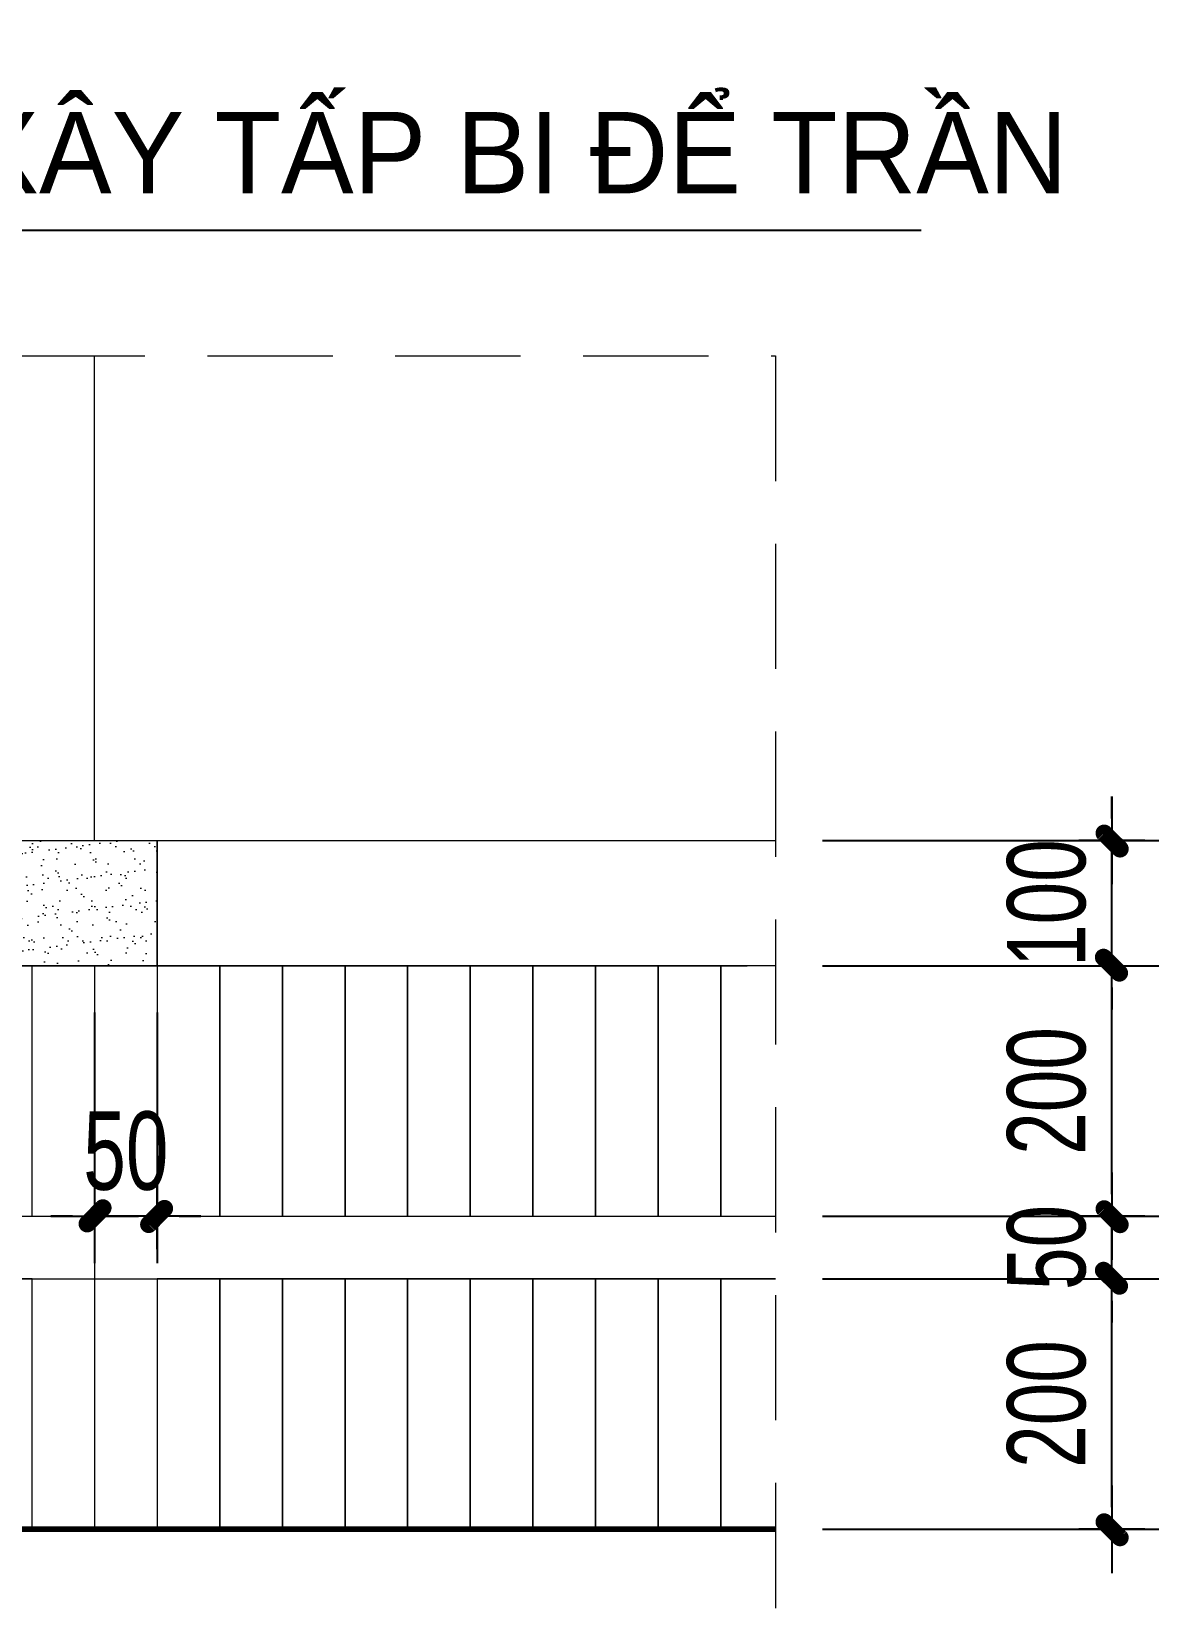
# Model space of a CAD drawing. Header units: inches. Extents: x 88947 to 296847, y 35049 to 161062.
# Drawn here: x 215235 to 216142, y 81467 to 82721 of the extents above; entities that cross this region are included whole.
import ezdxf
from ezdxf.xclip import XClip

# ---------------------------------------------------------------- set-up
doc = ezdxf.new("R2010")
doc.units = ezdxf.units.IN
doc.header["$MEASUREMENT"] = 0
doc.header["$XCLIPFRAME"] = 0
doc.header["$PDMODE"] = 1
for name, pattern in [('ACAD_ISO03W100', [30, 12, -18]), ('CENTER', [50.800000000000004, 31.75, -6.35, 6.35, -6.35]), ('DASHED', [0.75, 0.5, -0.25])]:
    doc.linetypes.add(name, pattern=pattern)
for name, color, linetype, lineweight in [('A-Dims', 145, 'Continuous', 25), ('DIM', 7, 'Continuous', 25), ('HACTH', 8, 'Continuous', 5), ('KHUNG 1', 6, 'Continuous', 70), ('KHUNG 2', 144, 'Continuous', 18), ('netthay', 254, 'Continuous', 25), ('THAY', 3, 'Continuous', 18), ('TRUC', 252, 'ACAD_ISO03W100', 13), ('TUONG', 4, 'Continuous', 50)]:
    doc.layers.add(name, color=color, linetype=linetype, lineweight=lineweight)
doc.layers.add('text', color=2, linetype='Continuous')
doc.styles.add('FRANKO', font='VFRANKO.TTF')
doc.styles.add('VNI-HELVE-CONDENSE', font='VNARIAL.TTF', dxfattribs={"width": 0.7})
doc.dimstyles.new('TAS-50', dxfattribs={"dimscale": 25, "dimtxt": 2.5, "dimasz": 0.7, "dimexe": 1.5, "dimexo": 1.5, "dimgap": 0.8, "dimtad": 1, "dimdec": 0, "dimzin": 3, "dimdsep": 46, "dimtxsty": 'VNI-HELVE-CONDENSE', "dimblk": 'TICK', "dimcen": 2.5, "dimclrt": 71, "dimazin": 2, "dimtfac": 0.75, "dimtdec": 0, "dimtix": 1, "dimtmove": 2, "dimatfit": 2, "dimldrblk": 'TICK123', "dimfxl": 1.5, "dimtolj": 1, "dimtzin": 0, "dimarcsym": 0})
doc.dimstyles.new('TL 50', dxfattribs={"dimscale": 50, "dimtxt": 1.25, "dimasz": 0.5, "dimexe": 1, "dimexo": 1, "dimgap": 0.5, "dimtad": 1, "dimdec": 0, "dimzin": 3, "dimdsep": 46, "dimtxsty": 'VNI-HELVE-CONDENSE', "dimblk": 'DOT', "dimcen": 2, "dimclrt": 7, "dimazin": 2, "dimtfac": 0.75, "dimtdec": 0, "dimtix": 1, "dimtmove": 2, "dimatfit": 2, "dimfxl": 1.5, "dimtolj": 1, "dimtzin": 0, "dimarcsym": 0})

# ---------------------------------------------------------------- blocks, each defined once
blk = doc.blocks.new('TICK')
at = {"layer": 'A-Dims', "color": 1}
for p, q in [((0, 1.5), (0, -1.5)), ((-1.999999999999943, 0), (2, 0))]:
    blk.add_line(p, q, dxfattribs=at)
at = {"layer": 'A-Dims', "color": 1, "const_width": 0.7878347494489719}
blk.add_lwpolyline([(-0.3342782012913972, -0.3486016811580157), (0.3833337504766519, 0.3780050543573452)], dxfattribs=at)
at = {"layer": 'A-Dims', "color": 1, "const_width": 0.393917374724486}
for points in [[(0.2443158685418894, 0.5170229362784085, -0.4142135623732853), (0.5228575154469581, 0.5170229362784085, -1)], [(0.5228575154469581, 0.5170229362784085, -0.4142135623732853), (0.5228575154469581, 0.2384812893835715, -1)], [(-0.4732960832188837, -0.209583799236043, 0.4142135623732853), (-0.4732960832188837, -0.4881254461220124, 1)], [(-0.4732960832188837, -0.4881254461220124, 0.4142135623732853), (-0.1947544363210909, -0.4881254461220124, 1)]]:
    blk.add_lwpolyline(points, format="xyb", dxfattribs=at)
blk = doc.blocks.new('*D1754')
at = {"layer": 'Defpoints', "color": 0}
for p in [(215829.4360526893, 81724.73374612098), (216097.9636002959, 81724.73374612098), (215829.4360526893, 81524.73376357603)]:
    blk.add_point(p, dxfattribs=at)
at = {"layer": 'DIM', "color": 0, "lineweight": -2}
for p, q in [((215866.9360526893, 81724.73374612098), (216135.4636002959, 81724.73374612098)), ((216097.9636002959, 81542.23376357603), (216097.9636002959, 81707.23374612098)), ((215866.9360526893, 81524.73376357603), (216135.4636002959, 81524.73376357603))]:
    blk.add_line(p, q, dxfattribs=at)
at = {"layer": 'DIM', "color": 0, "lineweight": -2, "xscale": 17.5, "yscale": 17.5, "zscale": 17.5}
for p, rotation in [((216097.9636002959, 81724.73374612098), 90), ((216097.9636002959, 81524.73376357603), 270)]:
    blk.add_blockref('TICK', p, dxfattribs=dict(at, rotation=rotation))
at = {"layer": 'DIM', "color": 71, "insert": (216046.0741050708, 81624.73375484854), "char_height": 62.5, "attachment_point": 5, "rotation": 90, "style": 'VNI-HELVE-CONDENSE'}
blk.add_mtext('\\A1;200', dxfattribs=at)
blk = doc.blocks.new('TICK123')
at = {"layer": 'A-Dims', "color": 1}
blk.add_lwpolyline([(0.04616600689769257, 7.275957614183426e-12, 0, 0.84, 0), (-2.110890249510703, 7.275957614183426e-12, 8.399999999999999, 8.399999999999999, 0)], format="xyseb", dxfattribs=at)
blk = doc.blocks.new('*D1755')
at = {"layer": 'Defpoints', "color": 0}
for p in [(215829.4360526893, 82074.73376357602), (216097.9636002959, 82074.73376357602), (215829.4360526893, 81974.73376357603)]:
    blk.add_point(p, dxfattribs=at)
at = {"layer": 'DIM', "color": 0, "lineweight": -2}
for p, q in [((216097.9636002959, 82092.23376357602), (216097.9636002959, 82109.73376357602)), ((215866.9360526893, 82074.73376357602), (216135.4636002959, 82074.73376357602)), ((216097.9636002959, 81974.73376357603), (216097.9636002959, 82074.73376357602)), ((215866.9360526893, 81974.73376357603), (216135.4636002959, 81974.73376357603)), ((216097.9636002959, 81957.23376357603), (216097.9636002959, 81939.73376357603))]:
    blk.add_line(p, q, dxfattribs=at)
at = {"layer": 'DIM', "color": 0, "lineweight": -2, "xscale": 17.5, "yscale": 17.5, "zscale": 17.5}
for p, rotation in [((216097.9636002959, 82074.73376357602), 270), ((216097.9636002959, 81974.73376357603), 90)]:
    blk.add_blockref('TICK', p, dxfattribs=dict(at, rotation=rotation))
at = {"layer": 'DIM', "color": 71, "insert": (216046.0741050708, 82024.73376357606), "char_height": 62.5, "attachment_point": 5, "rotation": 90, "style": 'VNI-HELVE-CONDENSE'}
blk.add_mtext('\\A1;100', dxfattribs=at)
blk = doc.blocks.new('_Dot')
at = {"layer": 'netthay', "color": 0, "lineweight": -2}
blk.add_line((-0.5, 0), (-1, 0), dxfattribs=at)
at = {"layer": 'netthay', "color": 0, "const_width": 0.5}
blk.add_lwpolyline([(-0.25, 0, 1), (0.25, 0, 1)], format="xyb", close=True, dxfattribs=at)
blk = doc.blocks.new('*D1793')
at = {"layer": 'Defpoints', "color": 0}
for p in [(215285.8059789877, 81974.75248008492), (215335.8059789854, 81974.7524800849), (215285.8059789877, 81774.75246262987)]:
    blk.add_point(p, dxfattribs=at)
at = {"layer": 'DIM', "color": 0, "lineweight": -2}
for p, q in [((215285.8059789877, 81937.25248008492), (215285.8059789877, 81737.25246262987)), ((215335.8059789854, 81937.2524800849), (215335.8059789854, 81737.25246262987)), ((215268.3059789877, 81774.75246262987), (215250.8059789877, 81774.75246262987)), ((215335.8059789854, 81774.75246262987), (215285.8059789877, 81774.75246262987)), ((215353.3059789854, 81774.75246262987), (215370.8059789854, 81774.75246262987))]:
    blk.add_line(p, q, dxfattribs=at)
at = {"layer": 'DIM', "color": 0, "lineweight": -2, "xscale": 17.5, "yscale": 17.5, "zscale": 17.5}
blk.add_blockref('TICK', (215285.8059789877, 81774.75246262987), dxfattribs=at)
at = {"layer": 'DIM', "color": 0, "lineweight": -2, "xscale": 17.5, "yscale": 17.5, "zscale": 17.5, "rotation": 180}
blk.add_blockref('TICK', (215335.8059789854, 81774.75246262987), dxfattribs=at)
at = {"layer": 'DIM', "color": 71, "insert": (215310.8059789866, 81826.64195785497), "char_height": 62.5, "attachment_point": 5, "style": 'VNI-HELVE-CONDENSE'}
blk.add_mtext('\\A1;50', dxfattribs=at)
blk = doc.blocks.new('*D2402')
at = {"layer": 'Defpoints', "color": 0}
for p in [(215829.4360526893, 81774.73374612098), (216097.9636002959, 81774.73374612098), (215829.4360526893, 81724.73374612098)]:
    blk.add_point(p, dxfattribs=at)
at = {"layer": 'DIM', "color": 0, "lineweight": -2}
for p, q in [((216097.9636002959, 81792.23374612098), (216097.9636002959, 81809.73374612098)), ((215866.9360526893, 81774.73374612098), (216135.4636002959, 81774.73374612098)), ((216097.9636002959, 81724.73374612098), (216097.9636002959, 81774.73374612098)), ((215866.9360526893, 81724.73374612098), (216135.4636002959, 81724.73374612098)), ((216097.9636002959, 81707.23374612098), (216097.9636002959, 81689.73374612098))]:
    blk.add_line(p, q, dxfattribs=at)
at = {"layer": 'DIM', "color": 0, "lineweight": -2, "xscale": 17.5, "yscale": 17.5, "zscale": 17.5}
for p, rotation in [((216097.9636002959, 81774.73374612098), 270), ((216097.9636002959, 81724.73374612098), 90)]:
    blk.add_blockref('TICK', p, dxfattribs=dict(at, rotation=rotation))
at = {"layer": 'DIM', "color": 71, "insert": (216046.0741050708, 81749.73374612101), "char_height": 62.5, "attachment_point": 5, "rotation": 90, "style": 'VNI-HELVE-CONDENSE'}
blk.add_mtext('\\A1;50', dxfattribs=at)
blk = doc.blocks.new('*D2403')
at = {"layer": 'Defpoints', "color": 0}
for p in [(215829.4360526893, 81974.73372866593), (216097.9636002959, 81974.73372866593), (215829.4360526893, 81774.73374612098)]:
    blk.add_point(p, dxfattribs=at)
at = {"layer": 'DIM', "color": 0, "lineweight": -2}
for p, q in [((215866.9360526893, 81974.73372866593), (216135.4636002959, 81974.73372866593)), ((216097.9636002959, 81792.23374612098), (216097.9636002959, 81957.23372866593)), ((215866.9360526893, 81774.73374612098), (216135.4636002959, 81774.73374612098))]:
    blk.add_line(p, q, dxfattribs=at)
at = {"layer": 'DIM', "color": 0, "lineweight": -2, "xscale": 17.5, "yscale": 17.5, "zscale": 17.5}
for p, rotation in [((216097.9636002959, 81974.73372866593), 90), ((216097.9636002959, 81774.73374612098), 270)]:
    blk.add_blockref('TICK', p, dxfattribs=dict(at, rotation=rotation))
at = {"layer": 'DIM', "color": 71, "insert": (216046.0741050708, 81874.73373739349), "char_height": 62.5, "attachment_point": 5, "rotation": 90, "style": 'VNI-HELVE-CONDENSE'}
blk.add_mtext('\\A1;200', dxfattribs=at)
blk = doc.blocks.new('A$C5E6024E7')
at = {"layer": 'HACTH'}
h = blk.add_hatch(dxfattribs=at)
h.set_pattern_fill('AR-SAND', color=256, scale=10, style=0)
h.set_pattern_definition([(37.50000000000001, (-349.9999998734274, 450), (-0.6299335810960816, 19.26823769013158), [0, -15.2, 0, -17, 0, -16.25]), (7.499999999999999, (-349.9999998734274, 450), (17.69776705267727, 28.2214606522974), [0, -8.2, 0, -13.7, 0, -5.25]), (327.5, (-362.2999998734449, 450), (31.14141861751495, 0.05659053536964498), [0, -5, 0, -18, 0, -23.5]), (317.5, (-362.2999998734449, 450), (30.06126604572293, 8.77675564934249), [0, -2.5, 0, -11.8, 0, -13.5])])
h.paths.add_polyline_path([(49.99999996827682, 549.9999999999854), (-3.172317519783974e-08, 549.9999999999854), (-349.9999998734274, 549.9999999999854), (-349.9999998734274, 450), (-249.848143097217, 450), (-249.8481430971879, 450.000034877201), (-199.848326358624, 450.0000348771864), (-199.848143105919, 450.0000174276065), (-149.8483263673552, 450.0000174276065), (-99.84850962879136, 450.0000174385787), (-49.84850963752251, 450.0000174385787), (-49.84850963752251, 450), (49.99999996827682, 450)])
for points in [[(-249.8481430971879, 450.0000348771864), (-249.848326358624, 250.0000348771864), (-199.848326358624, 250.0000348771864), (-199.848326358624, 450.0000348771864)], [(-199.848143105919, 450.0000174276065), (-199.8483263673552, 250.0000174276065), (-149.8483263673552, 250.0000174276065), (-149.8483263673552, 450.0000174276065)], [(-149.8483263673552, 450.0000174385787), (-149.8485096287914, 250.0000174385787), (-99.84850962879136, 250.0000174385787), (-99.84850962879136, 450.0000174385787)], [(-99.84832637608633, 450.0000174385787), (-99.84850963752251, 250.0000174385787), (-49.84850963752251, 250.0000174385787), (-49.84850963752251, 450.0000174385787)], [(-249.8481430971879, 200.0000348771864), (-249.848326358624, 3.487718640826643e-05), (-199.848326358624, 3.487718640826643e-05), (-199.848326358624, 200.0000348771864)], [(-199.848143105919, 200.0000174276065), (-199.8483263673552, 1.74276065081358e-05), (-149.8483263673552, 1.74276065081358e-05), (-149.8483263673552, 200.0000174276065)], [(-149.8483263673552, 200.0000174385787), (-149.8485096287914, 1.743857865221798e-05), (-99.84850962879136, 1.743857865221798e-05), (-99.84850962879136, 200.0000174385787)], [(-99.84832637608633, 200.0000174385787), (-99.84850963752251, 1.743857865221798e-05), (-49.84850963752251, 1.743857865221798e-05), (-49.84850963752251, 200.0000174385787)]]:
    blk.add_lwpolyline(points, close=True, dxfattribs=at)
for points in [[(-299.9999999052088, 250.0000174338784), (3.172317519783974e-08, 250.0000174550223)], [(-299.9999999052088, 200.0000174338784), (3.172317519783974e-08, 200.0000174550223)]]:
    blk.add_lwpolyline(points, dxfattribs=at)
at = {"layer": 'THAY'}
for points in [[(49.99999996827682, 450), (-349.9999998734565, 450), (-349.9999998734565, 549.9999999999854), (-3.172317519783974e-08, 549.9999999999854), (49.99999996827682, 549.9999999999854), (49.99999996827682, 450)], [(0, 450), (0, 0), (-299.9999999052088, 0), (-299.9999999052088, 450)]]:
    blk.add_lwpolyline(points, dxfattribs=at)
blk = doc.blocks.new('A$C10592CCD')
at = {"layer": 'HACTH'}
for points in [[(4150.001100462136, 450.0138005881478), (4150.000917200699, 250.0138005881478), (4200.000917200699, 250.0138005881478), (4200.000917200699, 450.0138005881478)], [(4200.000983952021, 450.0137547728955), (4200.000800690585, 250.0137547728955), (4250.000800690585, 250.0137547728955), (4250.000800690585, 450.0137547728955)], [(4250.000915332959, 450.0132359193958), (4250.000732071523, 250.0132359193958), (4300.000732071523, 250.0132359193958), (4300.000732071523, 450.0132359193958)], [(4300.000846713898, 450.0127170658961), (4300.000663452462, 250.0127170658961), (4350.000663452462, 250.0127170658961), (4350.000663452462, 450.0127170658961)], [(4350.000663465065, 450.0264718387916), (4350.000480203629, 250.0264718387916), (4400.000480203629, 250.0264718387916), (4400.000480203629, 450.0264718387916)], [(4400.000594846004, 450.025952985292), (4400.000411584568, 250.025952985292), (4450.000411584568, 250.025952985292), (4450.000411584568, 450.025952985292)], [(4450.000526226942, 450.0254341317923), (4450.000342965506, 250.0254341317923), (4500.000342965506, 250.0254341317923), (4500.000342965506, 450.0254341317923)], [(4500.00034297811, 450.0391889046878), (4500.000159716674, 250.0391889046878), (4550.000159716674, 250.0391889046878), (4550.000159716674, 450.0391889046878)], [(4550.000274359048, 450.0386700511881), (4550.000091097612, 250.0386700511881), (4600.000091097612, 250.0386700511881), (4600.000091097612, 450.0386700511881)], [(4600.000205739987, 450.0381511976884), (4600.000022478551, 250.0381511976884), (4650.000022478551, 250.0381511976884), (4650.000022478551, 450.0381511976884)], [(4150.001100462136, 200.0138005881478), (4150.000917200699, 0.01380058814777385), (4200.000917200699, 0.01380058814777385), (4200.000917200699, 200.0138005881478)], [(4200.000983952021, 200.0137547728955), (4200.000800690585, 0.01375477289548144), (4250.000800690585, 0.01375477289548144), (4250.000800690585, 200.0137547728955)], [(4250.000915332959, 200.0132359193958), (4250.000732071523, 0.01323591939581092), (4300.000732071523, 0.01323591939581092), (4300.000732071523, 200.0132359193958)], [(4300.000846713898, 200.0127170658961), (4300.000663452462, 0.01271706589614041), (4350.000663452462, 0.01271706589614041), (4350.000663452462, 200.0127170658961)], [(4350.000663465065, 200.0264718387916), (4350.000480203629, 0.02647183879162185), (4400.000480203629, 0.02647183879162185), (4400.000480203629, 200.0264718387916)], [(4400.000594846004, 200.025952985292), (4400.000411584568, 0.02595298529195134), (4450.000411584568, 0.02595298529195134), (4450.000411584568, 200.025952985292)], [(4450.000526226942, 200.0254341317923), (4450.000342965506, 0.02543413179228082), (4500.000342965506, 0.02543413179228082), (4500.000342965506, 200.0254341317923)], [(4500.00034297811, 200.0391889046878), (4500.000159716674, 0.03918890468776226), (4550.000159716674, 0.03918890468776226), (4550.000159716674, 200.0391889046878)], [(4550.000274359048, 200.0386700511881), (4550.000091097612, 0.03867005118809175), (4600.000091097612, 0.03867005118809175), (4600.000091097612, 200.0386700511881)], [(4600.000205739987, 200.0381511976884), (4600.000022478551, 0.03815119768842123), (4650.000022478551, 0.03815119768842123), (4650.000022478551, 200.0381511976884)]]:
    blk.add_lwpolyline(points, close=True, dxfattribs=at)
for points in [[(4099.999999659864, 250.0121847372502), (7500.000000000029, 250.0123679986864)], [(4099.999999659864, 200.0121847372502), (7500.000000000029, 200.0123679986864)]]:
    blk.add_lwpolyline(points, dxfattribs=at)
at = {"layer": 'KHUNG 1'}
blk.add_lwpolyline([(-4900.000000000029, 0), (7500, 1.455191522836685e-11)], dxfattribs=at)
at = {"layer": 'THAY'}
for points in [[(4099.999999991152, 550), (4100.000000000058, 4978.130294974602)], [(7300, 450), (4149.999999769498, 450.0123854537378), (4149.999999769498, 550.0123854537378), (7300, 550)]]:
    blk.add_lwpolyline(points, dxfattribs=at)
at = {"layer": 'TRUC', "linetype": 'CENTER', "ltscale": 20}
for points in [[(-7704.552997554943, 450), (10769.52795121301, 450)], [(-7704.552997554943, 0), (10769.52795121301, 0)]]:
    blk.add_lwpolyline(points, dxfattribs=at)
at = {"layer": 'TUONG'}
blk.add_blockref('A$C5E6024E7', (4099.999999801221, 0.01871650888642762), dxfattribs=at)

msp = doc.modelspace()

# ---------------------------------------------------------------- linework, layer by layer
at = {"layer": 'KHUNG 1'}
msp.add_lwpolyline([(215829.4360526893, 81524.73376357603), (209075.9360527319, 81524.73376357603)], dxfattribs=at)
at = {"layer": 'KHUNG 2', "linetype": 'DASHED', "ltscale": 200}
msp.add_lwpolyline([(209075.9360527319, 82461.73117861598), (215829.4360526893, 82461.73117861598), (215829.4360526893, 81314.73117861597), (209075.9360527319, 81314.73117861597)], close=True, dxfattribs=at)

# ---------------------------------------------------------------- block references
at = {"layer": 'THAY'}
ref = msp.add_blockref('A$C10592CCD', (211185.8063221392, 81524.73376357603), dxfattribs=at)
XClip(ref).set_block_clipping_path([(-2109.870269407198, -210.00258496006427), (4643.629730550194, 936.9974150399503)])

# ---------------------------------------------------------------- texts
at = {"layer": 'text', "style": 'FRANKO'}
msp.add_text('GAÏCH ÑINH XAÂY TAÁP BI ÑEÅ TRAÀN', height=65, dxfattribs=at).set_placement((214671.6585683401, 82591.520557388))

# ---------------------------------------------------------------- dimensions: what is measured, and where the dimension line sits
at = {"layer": 'DIM'}
for base, p1, p2, picture, middle in [((216097.9636002959, 82074.73376357602), (215829.4360526893, 81974.73376357603), (215829.4360526893, 82074.73376357602), '*D1755', (216046.0741050708, 82024.73376357606)), ((216097.9636002959, 81974.73372866593), (215829.4360526893, 81774.73374612098), (215829.4360526893, 81974.73372866593), '*D2403', (216046.0741050708, 81874.73373739349)), ((216097.9636002959, 81774.73374612098), (215829.4360526893, 81724.73374612098), (215829.4360526893, 81774.73374612098), '*D2402', (216046.0741050708, 81749.73374612101)), ((216097.9636002959, 81724.73374612098), (215829.4360526893, 81524.73376357603), (215829.4360526893, 81724.73374612098), '*D1754', (216046.0741050708, 81624.73375484854))]:
    dim = msp.add_linear_dim(base=base, p1=p1, p2=p2, angle=90, dimstyle='TAS-50', dxfattribs=at)
    dim.commit()
    dim.dimension.update_dxf_attribs({"geometry": picture, "text_midpoint": middle})
dim = msp.add_linear_dim(base=(215285.8059789877, 81774.75246262987), p1=(215335.8059789854, 81974.7524800849), p2=(215285.8059789877, 81974.75248008492), dimstyle='TAS-50', dxfattribs=at)
dim.commit()
dim.dimension.update_dxf_attribs({"geometry": '*D1793', "text_midpoint": (215310.8059789866, 81826.64195785497)})

# ---------------------------------------------------------------- leaders
at = {"layer": 'HACTH'}
msp.add_leader([(214662.3667290221, 81874.0495995004), (214662.3667290221, 82562.15922058649), (215945.6618328866, 82562.15922058649)], dimstyle='TL 50', override={"dimgap": 0.5, "dimtad": 0}, dxfattribs=at)

doc.saveas('drawing.dxf')
